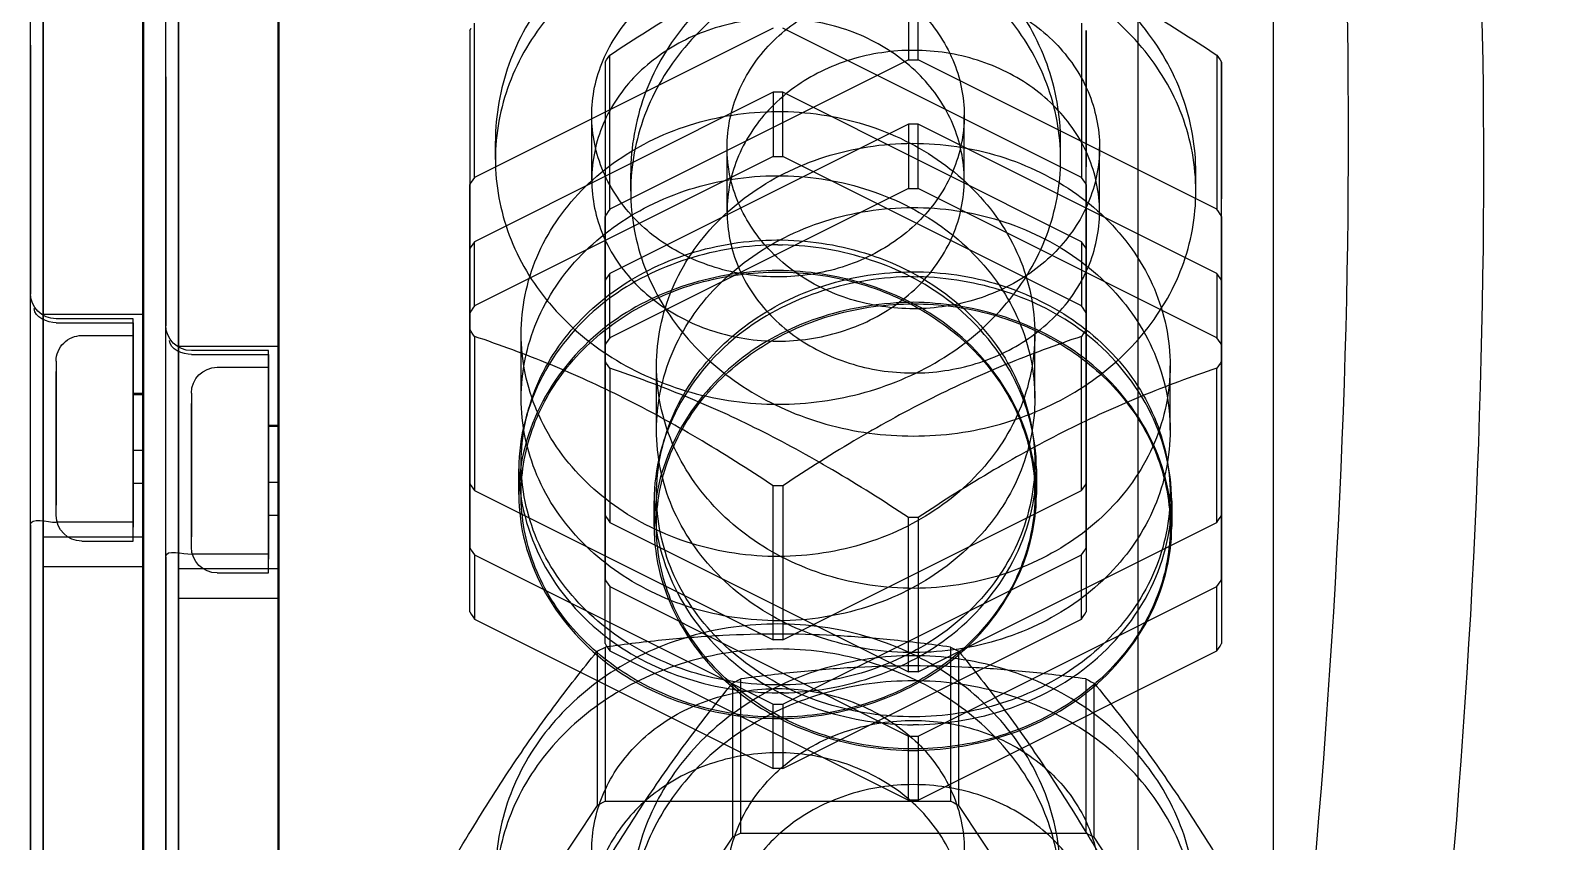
# Model space of a CAD drawing. Header units: millimetres. Extents: x -69706 to 52883, y -6882 to 68885.
# Drawn here: x 7033.7 to 7093, y 25162.4 to 25194 of the extents above; entities that cross this region are included whole.
import ezdxf

# ---------------------------------------------------------------- set-up
doc = ezdxf.new("R2010")
doc.units = ezdxf.units.MM
doc.layers.add('ac-SB', color=7, linetype='Continuous', lineweight=13)

# ---------------------------------------------------------------- blocks, each defined once
blk = doc.blocks.new('A$C15852BBE')
at = {"layer": 'ac-SB', "lineweight": -3}
for p, q in [((6135.932, 1968.938), (6135.932, 2217.073)), ((6135.932, 2217.073), (6135.932, 1969.011)), ((6141.199, 1967.699), (6141.199, 2215.834)), ((6141.199, 2215.834), (6141.199, 1967.772)), ((6135.91, 2122.235), (6135.91, 2029.134)), ((6141.177, 2120.996), (6141.177, 2027.895)), ((6135.91, 2032.502), (6135.91, 2119.104)), ((6139.81, 2119.104), (6139.81, 2032.502)), ((6140.31, 2032.05), (6140.31, 2118.319)), ((6141.177, 2031.263), (6141.177, 2117.865)), ((6145.077, 2117.865), (6145.077, 2031.263)), ((6145.577, 2030.811), (6145.577, 2117.08)), ((6097.192, 2092.158), (6097.19, 1964.093)), ((6102.459, 2090.919), (6102.457, 1962.854)), ((6140.31, 2069.979), (6140.31, 1987.23)), ((6139.81, 1972.471), (6139.81, 2069.569)), ((6145.577, 2068.74), (6145.577, 1985.991)), ((6145.077, 1971.232), (6145.077, 2068.33)), ((6097.462, 2053.025), (6104.175, 2042.956)), ((6118.247, 2042.956), (6124.959, 2053.025)), ((6102.729, 2051.786), (6109.442, 2041.717)), ((6123.514, 2041.717), (6130.226, 2051.786)), ((6104.175, 2042.956), (6104.175, 2036.956)), ((6104.175, 2042.956), (6104.282, 2042.901)), ((6104.282, 2042.901), (6104.39, 2042.847)), ((6104.39, 2042.847), (6104.498, 2042.794)), ((6117.924, 2042.794), (6104.498, 2042.794)), ((6104.498, 2036.794), (6104.498, 2042.794)), ((6117.924, 2042.794), (6118.032, 2042.847)), ((6117.924, 2042.794), (6117.924, 2036.794)), ((6118.032, 2042.847), (6118.139, 2042.901)), ((6118.139, 2042.901), (6118.247, 2042.956)), ((6118.247, 2036.956), (6118.247, 2042.956)), ((6111.024, 2041.515), (6099.397, 2035.701)), ((6109.442, 2041.717), (6109.442, 2035.717)), ((6109.442, 2041.717), (6109.549, 2041.662)), ((6109.549, 2041.662), (6109.657, 2041.608)), ((6109.657, 2041.608), (6109.765, 2041.555)), ((6123.191, 2041.556), (6109.765, 2041.555)), ((6109.765, 2035.555), (6109.765, 2041.555)), ((6111.024, 2041.515), (6111.148, 2041.516)), ((6111.024, 2039.015), (6111.024, 2041.515)), ((6111.148, 2041.516), (6111.272, 2041.516)), ((6111.272, 2041.516), (6111.397, 2041.515)), ((6123.024, 2035.701), (6111.397, 2041.515)), ((6111.397, 2041.515), (6111.397, 2039.015)), ((6123.191, 2041.556), (6123.299, 2041.609)), ((6123.191, 2041.556), (6123.191, 2035.556)), ((6123.299, 2041.609), (6123.407, 2041.662)), ((6123.407, 2041.662), (6123.514, 2041.717)), ((6123.514, 2035.717), (6123.514, 2041.717)), ((6116.291, 2040.276), (6104.664, 2034.462)), ((6116.291, 2040.276), (6116.415, 2040.277)), ((6116.291, 2037.776), (6116.291, 2040.276)), ((6116.415, 2040.277), (6116.54, 2040.277)), ((6116.54, 2040.277), (6116.664, 2040.276)), ((6128.291, 2034.462), (6116.664, 2040.276)), ((6116.664, 2040.276), (6116.664, 2037.776)), ((6111.212, 2039.579), (6111.031, 2039.577)), ((6111.033, 2039.517), (6111.092, 2039.517)), ((6111.092, 2039.517), (6111.15, 2039.518)), ((6111.15, 2039.518), (6111.209, 2039.518)), ((6111.024, 2039.015), (6099.397, 2033.201)), ((6111.148, 2039.016), (6111.024, 2039.015)), ((6111.273, 2039.016), (6111.148, 2039.016)), ((6111.397, 2039.015), (6111.273, 2039.016)), ((6123.024, 2033.201), (6111.397, 2039.015)), ((6111.003, 2038.576), (6111.212, 2038.579)), ((6116.479, 2038.34), (6116.298, 2038.338)), ((6116.291, 2037.776), (6104.664, 2031.962)), ((6116.415, 2037.777), (6116.291, 2037.776)), ((6116.3, 2038.278), (6116.359, 2038.279)), ((6116.359, 2038.279), (6116.417, 2038.279)), ((6116.54, 2037.777), (6116.415, 2037.777)), ((6116.417, 2038.279), (6116.476, 2038.279)), ((6116.664, 2037.776), (6116.54, 2037.777)), ((6128.291, 2031.962), (6116.664, 2037.776)), ((6116.27, 2037.337), (6116.479, 2037.34)), ((6104.282, 2036.901), (6104.175, 2036.956)), ((6104.39, 2036.847), (6104.282, 2036.901)), ((6104.498, 2036.794), (6104.39, 2036.847)), ((6118.032, 2036.847), (6117.924, 2036.794)), ((6118.14, 2036.901), (6118.032, 2036.847)), ((6118.247, 2036.956), (6118.14, 2036.901)), ((6111.024, 2036.515), (6099.397, 2030.701)), ((6111.024, 2036.515), (6111.148, 2036.516)), ((6111.024, 2030.515), (6111.024, 2036.515)), ((6111.148, 2036.516), (6111.273, 2036.516)), ((6111.273, 2036.516), (6111.397, 2036.515)), ((6123.024, 2030.701), (6111.397, 2036.515)), ((6111.397, 2036.515), (6111.397, 2030.515)), ((6099.271, 2035.515), (6099.21, 2035.421)), ((6099.21, 2023.794), (6099.21, 2035.421)), ((6099.21, 2032.921), (6099.21, 2035.421)), ((6099.334, 2035.608), (6099.271, 2035.515)), ((6099.397, 2035.701), (6099.334, 2035.608)), ((6099.397, 2035.701), (6099.397, 2033.201)), ((6109.549, 2035.662), (6109.442, 2035.717)), ((6109.657, 2035.608), (6109.549, 2035.662)), ((6109.765, 2035.555), (6109.657, 2035.608)), ((6123.087, 2035.608), (6123.024, 2035.701)), ((6123.024, 2033.201), (6123.024, 2035.701)), ((6123.149, 2035.515), (6123.087, 2035.608)), ((6123.21, 2035.421), (6123.149, 2035.515)), ((6123.299, 2035.609), (6123.191, 2035.556)), ((6123.21, 2035.421), (6123.21, 2023.794)), ((6123.21, 2035.421), (6123.21, 2032.921)), ((6123.407, 2035.662), (6123.299, 2035.609)), ((6123.514, 2035.717), (6123.407, 2035.662)), ((6116.291, 2035.276), (6104.664, 2029.462)), ((6116.291, 2035.276), (6116.415, 2035.277)), ((6116.291, 2029.276), (6116.291, 2035.276)), ((6116.415, 2035.277), (6116.54, 2035.277)), ((6116.54, 2035.277), (6116.664, 2035.276)), ((6128.291, 2029.462), (6116.664, 2035.276)), ((6116.664, 2035.276), (6116.664, 2029.276)), ((6104.539, 2034.276), (6104.477, 2034.182)), ((6104.477, 2022.555), (6104.477, 2034.182)), ((6104.477, 2031.682), (6104.477, 2034.182)), ((6104.601, 2034.369), (6104.539, 2034.276)), ((6104.664, 2034.462), (6104.601, 2034.369)), ((6104.664, 2034.462), (6104.664, 2031.962)), ((6128.354, 2034.37), (6128.291, 2034.462)), ((6128.291, 2031.962), (6128.291, 2034.462)), ((6128.416, 2034.276), (6128.354, 2034.37)), ((6128.477, 2034.183), (6128.416, 2034.276)), ((6128.477, 2034.183), (6128.477, 2022.556)), ((6128.477, 2034.183), (6128.477, 2031.683)), ((6135.91, 2025.623), (6135.91, 2033.666)), ((6135.91, 2033.666), (6139.81, 2033.666)), ((6139.81, 2033.666), (6139.81, 2025.623)), ((6099.272, 2033.015), (6099.21, 2032.921)), ((6099.334, 2033.108), (6099.272, 2033.015)), ((6099.397, 2033.201), (6099.334, 2033.108)), ((6123.087, 2033.108), (6123.024, 2033.201)), ((6123.149, 2033.015), (6123.087, 2033.108)), ((6123.21, 2032.921), (6123.149, 2033.015)), ((6135.91, 2032.997), (6135.91, 2032.502)), ((6139.81, 2032.502), (6139.81, 2032.997)), ((6099.21, 2032.921), (6099.21, 2021.294)), ((6123.21, 2021.294), (6123.21, 2032.921)), ((6139.81, 2032.502), (6135.91, 2032.502)), ((6136.31, 2032.666), (6136.31, 2025.202)), ((6138.31, 2032.666), (6136.31, 2032.666)), ((6141.177, 2024.384), (6141.177, 2032.428)), ((6141.177, 2032.428), (6145.077, 2032.428)), ((6145.077, 2032.428), (6145.077, 2024.384)), ((6104.601, 2031.869), (6104.539, 2031.776)), ((6104.664, 2031.962), (6104.601, 2031.869)), ((6128.354, 2031.87), (6128.291, 2031.962)), ((6128.416, 2031.776), (6128.354, 2031.87)), ((6136.31, 2031.35), (6136.31, 2032.131)), ((6136.31, 2031.938), (6139.31, 2031.938)), ((6136.31, 2031.937), (6136.31, 2024.016)), ((6136.31, 2031.351), (6136.31, 2031.937)), ((6140.31, 2032.05), (6140.31, 2023.016)), ((6104.539, 2031.776), (6104.477, 2031.682)), ((6104.477, 2031.682), (6104.477, 2020.055)), ((6128.477, 2031.683), (6128.416, 2031.776)), ((6128.477, 2020.056), (6128.477, 2031.683)), ((6136.31, 2024.666), (6136.31, 2031.35)), ((6136.31, 2029.133), (6136.31, 2031.35)), ((6139.31, 2031.666), (6139.31, 2026.068)), ((6139.31, 2025.666), (6139.31, 2031.265)), ((6141.177, 2031.758), (6141.177, 2031.263)), ((6145.077, 2031.263), (6141.177, 2031.263)), ((6141.577, 2031.428), (6141.577, 2023.963)), ((6143.577, 2031.428), (6141.577, 2031.428)), ((6145.077, 2031.263), (6145.077, 2031.758)), ((6099.397, 2030.701), (6099.334, 2030.608)), ((6099.397, 2030.701), (6099.397, 2024.701)), ((6101.151, 2029.858), (6101.151, 2030.858)), ((6101.21, 2030.858), (6101.21, 2029.608)), ((6101.21, 2030.858), (6101.21, 2029.608)), ((6121.21, 2030.858), (6121.21, 2029.608)), ((6121.21, 2030.858), (6121.21, 2029.608)), ((6121.301, 2030.858), (6121.301, 2029.858)), ((6123.087, 2030.608), (6123.024, 2030.701)), ((6123.024, 2024.701), (6123.024, 2030.701)), ((6141.577, 2030.111), (6141.577, 2030.892)), ((6141.577, 2030.699), (6144.577, 2030.699)), ((6141.577, 2030.698), (6141.577, 2022.778)), ((6141.577, 2030.112), (6141.577, 2030.698)), ((6145.577, 2030.811), (6145.577, 2021.778)), ((6099.272, 2030.515), (6099.21, 2030.421)), ((6099.21, 2018.794), (6099.21, 2030.421)), ((6099.211, 2024.421), (6099.21, 2030.421)), ((6099.334, 2030.608), (6099.272, 2030.515)), ((6111.024, 2030.515), (6111.149, 2030.516)), ((6111.149, 2030.516), (6111.273, 2030.516)), ((6111.273, 2030.516), (6111.397, 2030.515)), ((6123.149, 2030.515), (6123.087, 2030.608)), ((6123.21, 2030.421), (6123.149, 2030.515)), ((6123.21, 2030.421), (6123.21, 2018.794)), ((6123.21, 2030.421), (6123.211, 2024.421)), ((6136.31, 2030.416), (6135.91, 2030.416)), ((6135.91, 2030.416), (6135.91, 2027.151)), ((6135.91, 2029.134), (6135.91, 2030.182)), ((6136.31, 2027.151), (6136.31, 2030.416)), ((6136.31, 2030.182), (6136.31, 2029.133)), ((6141.577, 2023.428), (6141.577, 2030.111)), ((6141.577, 2027.894), (6141.577, 2030.111)), ((6144.577, 2030.428), (6144.577, 2024.829)), ((6104.664, 2029.462), (6104.601, 2029.369)), ((6104.664, 2029.462), (6104.664, 2023.462)), ((6106.418, 2028.619), (6106.418, 2029.619)), ((6106.477, 2029.619), (6106.477, 2028.369)), ((6106.477, 2029.619), (6106.477, 2028.369)), ((6126.477, 2029.619), (6126.477, 2028.369)), ((6126.477, 2029.619), (6126.477, 2028.369)), ((6126.568, 2029.619), (6126.568, 2028.619)), ((6128.354, 2029.37), (6128.291, 2029.462)), ((6128.291, 2023.462), (6128.291, 2029.462)), ((6144.577, 2024.428), (6144.577, 2030.026)), ((6104.539, 2029.276), (6104.478, 2029.182)), ((6104.478, 2017.555), (6104.478, 2029.182)), ((6104.478, 2023.182), (6104.478, 2029.182)), ((6104.601, 2029.369), (6104.539, 2029.276)), ((6116.291, 2029.276), (6116.416, 2029.277)), ((6116.416, 2029.277), (6116.54, 2029.277)), ((6116.54, 2029.277), (6116.664, 2029.276)), ((6128.416, 2029.276), (6128.354, 2029.37)), ((6128.478, 2029.183), (6128.416, 2029.276)), ((6128.478, 2029.183), (6128.478, 2017.556)), ((6128.478, 2029.183), (6128.478, 2023.183)), ((6136.31, 2029.131), (6135.91, 2029.134)), ((6141.577, 2029.178), (6141.177, 2029.178)), ((6141.177, 2029.178), (6141.177, 2025.912)), ((6141.177, 2027.895), (6141.177, 2028.943)), ((6141.577, 2025.912), (6141.577, 2029.178)), ((6141.577, 2028.943), (6141.577, 2027.894)), ((6141.577, 2027.892), (6141.177, 2027.895)), ((6101.21, 2027.108), (6101.21, 2024.608)), ((6101.21, 2027.108), (6101.21, 2024.608)), ((6121.21, 2027.108), (6121.21, 2024.608)), ((6121.21, 2027.108), (6121.21, 2024.608)), ((6135.91, 2027.151), (6135.91, 2026.916)), ((6136.31, 2026.916), (6136.31, 2027.151)), ((6135.91, 2026.973), (6136.31, 2026.973)), ((6135.91, 2026.973), (6135.91, 2013.862)), ((6136.31, 2026.916), (6135.91, 2026.916)), ((6136.31, 2026.973), (6136.31, 2024.756)), ((6141.177, 2025.912), (6141.177, 2025.678)), ((6141.577, 2025.678), (6141.577, 2025.912)), ((6106.477, 2025.869), (6106.478, 2023.369)), ((6106.477, 2025.869), (6106.478, 2023.369)), ((6126.477, 2025.869), (6126.478, 2023.369)), ((6126.477, 2025.869), (6126.478, 2023.369)), ((6135.91, 2024.336), (6135.91, 2025.623)), ((6139.81, 2025.623), (6139.81, 2024.336)), ((6141.177, 2025.734), (6141.577, 2025.734)), ((6141.177, 2025.734), (6141.177, 2012.623)), ((6141.577, 2025.678), (6141.177, 2025.678)), ((6141.577, 2025.734), (6141.577, 2023.517)), ((6099.334, 2024.608), (6099.397, 2024.701)), ((6123.024, 2024.701), (6123.087, 2024.608)), ((6136.31, 2025.202), (6136.31, 2024.756)), ((6136.31, 2024.169), (6136.31, 2024.756)), ((6099.211, 2024.421), (6099.272, 2024.515)), ((6099.211, 2024.421), (6099.211, 2018.103)), ((6099.272, 2024.515), (6099.334, 2024.608)), ((6123.087, 2024.608), (6123.15, 2024.515)), ((6123.15, 2024.515), (6123.211, 2024.421)), ((6123.211, 2018.103), (6123.211, 2024.421)), ((6135.91, 2023.841), (6135.91, 2024.336)), ((6138.31, 2024.666), (6136.31, 2024.666)), ((6139.31, 2024.169), (6136.31, 2024.169)), ((6139.81, 2024.336), (6139.81, 2023.841)), ((6141.177, 2023.097), (6141.177, 2024.384)), ((6145.077, 2024.384), (6145.077, 2023.097)), ((6099.21, 2023.794), (6099.21, 2021.294)), ((6099.21, 2023.794), (6099.271, 2023.701)), ((6099.271, 2023.701), (6099.334, 2023.607)), ((6099.334, 2023.607), (6099.397, 2023.515)), ((6099.397, 2023.515), (6111.024, 2017.701)), ((6099.397, 2021.015), (6099.397, 2023.515)), ((6111.397, 2017.701), (6123.024, 2023.515)), ((6123.024, 2023.515), (6123.087, 2023.607)), ((6123.024, 2023.515), (6123.024, 2021.015)), ((6123.087, 2023.607), (6123.149, 2023.701)), ((6123.149, 2023.701), (6123.21, 2023.794)), ((6123.21, 2021.294), (6123.21, 2023.794)), ((6139.81, 2023.841), (6135.91, 2023.841)), ((6135.91, 2013.657), (6135.91, 2023.841)), ((6136.31, 2024.016), (6139.31, 2024.016)), ((6139.81, 2023.841), (6139.81, 2013.657)), ((6141.577, 2023.963), (6141.577, 2023.517)), ((6141.577, 2022.93), (6141.577, 2023.517)), ((6104.478, 2023.182), (6104.539, 2023.276)), ((6104.478, 2023.182), (6104.478, 2016.864)), ((6104.539, 2023.276), (6104.601, 2023.369)), ((6104.601, 2023.369), (6104.664, 2023.462)), ((6128.291, 2023.462), (6128.354, 2023.37)), ((6128.354, 2023.37), (6128.417, 2023.276)), ((6128.417, 2023.276), (6128.478, 2023.183)), ((6128.478, 2016.864), (6128.478, 2023.183)), ((6140.31, 2013.362), (6140.31, 2023.056)), ((6141.177, 2022.603), (6141.177, 2023.097)), ((6143.577, 2023.428), (6141.577, 2023.428)), ((6144.577, 2022.93), (6141.577, 2022.93)), ((6145.077, 2023.097), (6145.077, 2022.603)), ((6104.477, 2022.555), (6104.477, 2020.055)), ((6104.477, 2022.555), (6104.539, 2022.462)), ((6104.539, 2022.462), (6104.601, 2022.368)), ((6104.601, 2022.368), (6104.664, 2022.276)), ((6128.291, 2022.276), (6128.354, 2022.369)), ((6128.354, 2022.369), (6128.416, 2022.462)), ((6128.416, 2022.462), (6128.477, 2022.556)), ((6128.477, 2020.056), (6128.477, 2022.556)), ((6145.077, 2022.603), (6141.177, 2022.603)), ((6141.177, 2012.418), (6141.177, 2022.603)), ((6141.577, 2022.778), (6144.577, 2022.778)), ((6145.077, 2022.603), (6145.077, 2012.418)), ((6104.664, 2022.276), (6116.291, 2016.462)), ((6104.664, 2019.776), (6104.664, 2022.276)), ((6111, 2022.139), (6111.211, 2022.136)), ((6111.07, 2022.198), (6111.002, 2022.199)), ((6111.138, 2022.198), (6111.07, 2022.198)), ((6111.206, 2022.198), (6111.138, 2022.198)), ((6116.664, 2016.462), (6128.291, 2022.276)), ((6128.291, 2022.276), (6128.291, 2019.776)), ((6145.577, 2012.123), (6145.577, 2021.817)), ((6099.21, 2021.294), (6099.272, 2021.201)), ((6099.272, 2021.201), (6099.334, 2021.107)), ((6111.211, 2021.136), (6111.033, 2021.139)), ((6123.087, 2021.107), (6123.149, 2021.201)), ((6123.149, 2021.201), (6123.21, 2021.294)), ((6099.334, 2021.107), (6099.397, 2021.015)), ((6099.397, 2021.015), (6111.024, 2015.201)), ((6111.397, 2015.201), (6123.024, 2021.015)), ((6116.267, 2020.901), (6116.478, 2020.897)), ((6116.337, 2020.96), (6116.269, 2020.961)), ((6116.405, 2020.959), (6116.337, 2020.96)), ((6116.473, 2020.959), (6116.405, 2020.959)), ((6123.024, 2021.015), (6123.087, 2021.107)), ((6104.477, 2020.055), (6104.539, 2019.962)), ((6104.539, 2019.962), (6104.601, 2019.868)), ((6128.354, 2019.869), (6128.416, 2019.962)), ((6128.416, 2019.962), (6128.477, 2020.056)), ((6104.601, 2019.868), (6104.664, 2019.776)), ((6104.664, 2019.776), (6116.291, 2013.962)), ((6116.478, 2019.897), (6116.3, 2019.9)), ((6116.664, 2013.962), (6128.291, 2019.776)), ((6128.291, 2019.776), (6128.354, 2019.869)), ((6099.21, 2018.794), (6099.211, 2012.794)), ((6099.21, 2018.794), (6099.272, 2018.701)), ((6123.149, 2018.701), (6123.21, 2018.794)), ((6123.211, 2012.794), (6123.21, 2018.794)), ((6099.272, 2018.701), (6099.334, 2018.607)), ((6099.334, 2018.607), (6099.397, 2018.515)), ((6099.397, 2018.515), (6111.024, 2012.701)), ((6099.397, 2012.515), (6099.397, 2018.515)), ((6103.961, 2018.608), (6103.961, 2016.108)), ((6103.961, 2018.608), (6103.961, 2016.108)), ((6111.397, 2012.701), (6123.024, 2018.515)), ((6118.461, 2018.608), (6118.461, 2016.108)), ((6118.461, 2018.608), (6118.461, 2016.108)), ((6123.024, 2018.515), (6123.087, 2018.607)), ((6123.024, 2018.515), (6123.024, 2012.515)), ((6123.087, 2018.607), (6123.149, 2018.701)), ((6099.211, 2012.794), (6099.211, 2018.103)), ((6100.211, 2017.814), (6100.211, 2017.107)), ((6100.211, 2017.814), (6100.211, 2017.107)), ((6111.024, 2017.701), (6111.024, 2015.201)), ((6111.148, 2017.7), (6111.024, 2017.701)), ((6111.272, 2017.7), (6111.148, 2017.7)), ((6111.397, 2017.701), (6111.272, 2017.7)), ((6111.397, 2015.201), (6111.397, 2017.701)), ((6122.211, 2017.814), (6122.211, 2017.108)), ((6122.211, 2017.814), (6122.211, 2017.108)), ((6123.211, 2012.794), (6123.211, 2018.103)), ((6104.478, 2017.555), (6104.478, 2011.555)), ((6104.478, 2017.555), (6104.539, 2017.462)), ((6104.539, 2017.462), (6104.601, 2017.368)), ((6104.601, 2017.368), (6104.664, 2017.276)), ((6104.664, 2017.276), (6116.291, 2011.462)), ((6104.664, 2011.276), (6104.664, 2017.276)), ((6109.228, 2017.369), (6109.228, 2014.869)), ((6109.228, 2017.369), (6109.228, 2014.869)), ((6116.664, 2011.462), (6128.291, 2017.276)), ((6123.728, 2017.369), (6123.728, 2014.869)), ((6123.728, 2017.369), (6123.728, 2014.869)), ((6128.291, 2017.276), (6128.354, 2017.369)), ((6128.291, 2017.276), (6128.291, 2011.276)), ((6128.354, 2017.369), (6128.416, 2017.462)), ((6128.416, 2017.462), (6128.478, 2017.556)), ((6128.478, 2011.556), (6128.478, 2017.556)), ((6104.478, 2011.555), (6104.478, 2016.864)), ((6105.478, 2016.575), (6105.478, 2015.869)), ((6105.478, 2016.575), (6105.478, 2015.869)), ((6116.291, 2016.462), (6116.291, 2013.962)), ((6116.415, 2016.461), (6116.291, 2016.462)), ((6116.54, 2016.461), (6116.415, 2016.461)), ((6116.664, 2016.462), (6116.54, 2016.461)), ((6116.664, 2013.962), (6116.664, 2016.462)), ((6127.478, 2016.575), (6127.478, 2015.869)), ((6127.478, 2016.575), (6127.478, 2015.869)), ((6128.478, 2011.556), (6128.478, 2016.864)), ((6111.024, 2015.201), (6111.148, 2015.2)), ((6111.148, 2015.2), (6111.273, 2015.2)), ((6111.273, 2015.2), (6111.397, 2015.201)), ((6116.291, 2013.962), (6116.415, 2013.961)), ((6116.415, 2013.961), (6116.54, 2013.961)), ((6116.54, 2013.961), (6116.664, 2013.962)), ((6135.91, 2013.862), (6135.91, 2007.032)), ((6135.91, 2008.113), (6135.91, 2013.657)), ((6139.81, 2013.657), (6139.81, 2008.113)), ((6140.31, 2013.362), (6140.31, 2007.898)), ((6099.272, 2012.701), (6099.211, 2012.794)), ((6099.334, 2012.607), (6099.272, 2012.701)), ((6099.397, 2012.515), (6099.334, 2012.607)), ((6111.024, 2012.701), (6111.024, 2006.701)), ((6111.148, 2012.7), (6111.024, 2012.701)), ((6111.273, 2012.7), (6111.148, 2012.7)), ((6111.397, 2012.701), (6111.273, 2012.7)), ((6111.397, 2006.701), (6111.397, 2012.701)), ((6123.087, 2012.607), (6123.024, 2012.515)), ((6123.15, 2012.701), (6123.087, 2012.607)), ((6123.211, 2012.794), (6123.15, 2012.701)), ((6141.177, 2012.623), (6141.177, 2005.793)), ((6141.177, 2006.874), (6141.177, 2012.418)), ((6145.077, 2012.418), (6145.077, 2006.874)), ((6145.577, 2012.123), (6145.577, 2006.659)), ((6128.478, 2011.556), (6128.417, 2011.462))]:
    blk.add_line(p, q, dxfattribs=at)
at = {"layer": 'ac-SB', "lineweight": -3, "extrusion": (0, 0, -1)}
for centre, major_axis, ratio, start_param, end_param in [((6137.398, 2083.359), (26.709, 132.676), 0.304067, 3.537759, 4.717496), ((6142.665, 2082.12), (26.709, 132.676), 0.304067, 3.537759, 4.717496), ((6138.31, 2031.666), (0.707, 0.707), 1, -0.785398, 0.785398), ((6143.577, 2030.428), (0.707, 0.707), 1, -0.785398, 0.785398), ((6138.31, 2025.666), (0.707, 0.707), 1, 0.785398, 2.356194), ((6143.577, 2024.428), (-0.707, 0.707), 1, 2.356194, 3.926991), ((6139.31, 2023.016), (0.707, 0.707), 1, -0.785398, 0.785398), ((6144.577, 2021.778), (0.707, 0.707), 1, -0.785398, 0.785398)]:
    blk.add_ellipse(centre, major_axis=major_axis, ratio=ratio, start_param=start_param, end_param=end_param, dxfattribs=at)
at = {"layer": 'ac-SB', "lineweight": -3}
for points, knots in [([(6111.211, 2055.919), (6110.067, 2055.919), (6107.794, 2055.612), (6104.698, 2054.263), (6102.21, 2052.141), (6100.59, 2049.43), (6100.024, 2046.393), (6100.59, 2043.355), (6102.21, 2040.645), (6104.698, 2038.523), (6107.794, 2037.174), (6110.067, 2036.867), (6111.211, 2036.867)], [0, 0, 0, 0, 0.106714, 0.210962, 0.31109, 0.406923, 0.500001, 0.593079, 0.688911, 0.789039, 0.893286, 1, 1, 1, 1]), ([(6111.211, 2036.867), (6112.355, 2036.867), (6114.628, 2037.174), (6117.724, 2038.523), (6120.212, 2040.645), (6121.832, 2043.356), (6122.398, 2046.393), (6121.832, 2049.43), (6120.212, 2052.141), (6117.724, 2054.263), (6114.628, 2055.612), (6112.355, 2055.919), (6111.211, 2055.919)], [0, 0, 0, 0, 0.106714, 0.210962, 0.31109, 0.406923, 0.500001, 0.593079, 0.688911, 0.789039, 0.893286, 1, 1, 1, 1]), ([(6116.478, 2054.68), (6115.334, 2054.68), (6113.061, 2054.373), (6109.965, 2053.024), (6107.477, 2050.902), (6105.857, 2048.191), (6105.291, 2045.154), (6105.857, 2042.116), (6107.477, 2039.406), (6109.965, 2037.284), (6113.061, 2035.935), (6115.334, 2035.628), (6116.478, 2035.628)], [0, 0, 0, 0, 0.106714, 0.210962, 0.31109, 0.406923, 0.500001, 0.593079, 0.688911, 0.789039, 0.893286, 1, 1, 1, 1]), ([(6116.478, 2035.628), (6117.622, 2035.628), (6119.895, 2035.935), (6122.991, 2037.284), (6125.479, 2039.406), (6127.099, 2042.117), (6127.665, 2045.154), (6127.099, 2048.191), (6125.479, 2050.902), (6122.991, 2053.024), (6119.895, 2054.373), (6117.622, 2054.68), (6116.478, 2054.68)], [0, 0, 0, 0, 0.106714, 0.210962, 0.31109, 0.406923, 0.500001, 0.593079, 0.688911, 0.789039, 0.893286, 1, 1, 1, 1]), ([(6111.211, 2053.465), (6110.369, 2053.465), (6108.705, 2053.214), (6106.502, 2052.125), (6104.841, 2050.444), (6103.931, 2048.345), (6103.921, 2046.079), (6104.813, 2043.968), (6106.473, 2042.266), (6108.689, 2041.162), (6110.365, 2040.908), (6111.211, 2040.908)], [0, 0, 0, 0, 0.11927, 0.234218, 0.34267, 0.447421, 0.550259, 0.65493, 0.764104, 0.880168, 1, 1, 1, 1]), ([(6111.211, 2040.908), (6112.053, 2040.908), (6113.717, 2041.159), (6115.92, 2042.249), (6117.581, 2043.93), (6118.491, 2046.029), (6118.501, 2048.294), (6117.609, 2050.405), (6115.949, 2052.107), (6113.733, 2053.211), (6112.057, 2053.465), (6111.211, 2053.465)], [0, 0, 0, 0, 0.11927, 0.234218, 0.34267, 0.447421, 0.550259, 0.65493, 0.764104, 0.880168, 1, 1, 1, 1]), ([(6116.478, 2052.226), (6115.636, 2052.226), (6113.972, 2051.975), (6111.769, 2050.886), (6110.108, 2049.205), (6109.198, 2047.106), (6109.188, 2044.84), (6110.08, 2042.729), (6111.74, 2041.027), (6113.956, 2039.923), (6115.632, 2039.669), (6116.478, 2039.669)], [0, 0, 0, 0, 0.11927, 0.234218, 0.34267, 0.447421, 0.550259, 0.65493, 0.764104, 0.880168, 1, 1, 1, 1]), ([(6116.478, 2039.669), (6117.32, 2039.669), (6118.984, 2039.92), (6121.187, 2041.01), (6122.848, 2042.691), (6123.758, 2044.79), (6123.768, 2047.055), (6122.876, 2049.167), (6121.216, 2050.868), (6119, 2051.972), (6117.324, 2052.226), (6116.478, 2052.226)], [0, 0, 0, 0, 0.11927, 0.234218, 0.34267, 0.447421, 0.550259, 0.65493, 0.764104, 0.880168, 1, 1, 1, 1]), ([(6111.211, 2038.408), (6110.369, 2038.408), (6108.705, 2038.659), (6106.502, 2039.749), (6104.841, 2041.43), (6103.931, 2043.528), (6103.921, 2045.794), (6104.813, 2047.905), (6106.473, 2049.607), (6108.689, 2050.711), (6110.365, 2050.965), (6111.211, 2050.965)], [0, 0, 0, 0, 0.11927, 0.234217, 0.342668, 0.447419, 0.550256, 0.654928, 0.764103, 0.880168, 1, 1, 1, 1]), ([(6111.211, 2050.965), (6112.053, 2050.965), (6113.717, 2050.714), (6115.92, 2049.625), (6117.581, 2047.944), (6118.491, 2045.845), (6118.501, 2043.579), (6117.609, 2041.468), (6115.949, 2039.766), (6113.733, 2038.662), (6112.057, 2038.408), (6111.211, 2038.408)], [0, 0, 0, 0, 0.11927, 0.234217, 0.342668, 0.447419, 0.550256, 0.654928, 0.764103, 0.880168, 1, 1, 1, 1]), ([(6116.478, 2037.169), (6115.636, 2037.169), (6113.972, 2037.42), (6111.769, 2038.51), (6110.108, 2040.191), (6109.198, 2042.29), (6109.188, 2044.555), (6110.08, 2046.666), (6111.74, 2048.368), (6113.956, 2049.472), (6115.632, 2049.726), (6116.478, 2049.726)], [0, 0, 0, 0, 0.11927, 0.234217, 0.342668, 0.447419, 0.550256, 0.654928, 0.764103, 0.880168, 1, 1, 1, 1]), ([(6116.478, 2049.726), (6117.32, 2049.726), (6118.984, 2049.475), (6121.187, 2048.386), (6122.848, 2046.705), (6123.758, 2044.606), (6123.768, 2042.341), (6122.876, 2040.229), (6121.216, 2038.528), (6119, 2037.423), (6117.324, 2037.169), (6116.478, 2037.169)], [0, 0, 0, 0, 0.11927, 0.234217, 0.342668, 0.447419, 0.550256, 0.654928, 0.764103, 0.880168, 1, 1, 1, 1]), ([(6104.175, 2036.956), (6103.589, 2037.669), (6102.43, 2039.15), (6100.759, 2041.531), (6099.096, 2044.168), (6098.016, 2046.039), (6097.462, 2047.025)], [0, 0, 0, 0, 0.228474, 0.465375, 0.71996, 1, 1, 1, 1]), ([(6124.96, 2047.025), (6124.406, 2046.039), (6123.326, 2044.169), (6121.663, 2041.531), (6119.992, 2039.15), (6118.832, 2037.669), (6118.247, 2036.956)], [0, 0, 0, 0, 0.280038, 0.534623, 0.771524, 1, 1, 1, 1]), ([(6100.211, 2045.686), (6100.211, 2044.674), (6100.578, 2042.601), (6102.169, 2039.822), (6104.649, 2037.619), (6107.764, 2036.213), (6110.059, 2035.892), (6111.211, 2035.892)], [0, 0, 0, 0, 0.186591, 0.37886, 0.579602, 0.787763, 1, 1, 1, 1]), ([(6109.442, 2035.717), (6108.857, 2036.43), (6107.697, 2037.911), (6106.026, 2040.292), (6104.363, 2042.93), (6103.283, 2044.8), (6102.729, 2045.786)], [0, 0, 0, 0, 0.228474, 0.465375, 0.71996, 1, 1, 1, 1]), ([(6111.211, 2035.892), (6112.365, 2035.892), (6114.662, 2036.214), (6117.776, 2037.622), (6120.253, 2039.822), (6121.844, 2042.599), (6122.211, 2044.673), (6122.211, 2045.687)], [0, 0, 0, 0, 0.212695, 0.420756, 0.621105, 0.813114, 1, 1, 1, 1]), ([(6130.227, 2045.786), (6129.673, 2044.8), (6128.593, 2042.93), (6126.93, 2040.292), (6125.259, 2037.911), (6124.099, 2036.43), (6123.514, 2035.717)], [0, 0, 0, 0, 0.280038, 0.534623, 0.771524, 1, 1, 1, 1]), ([(6105.478, 2044.447), (6105.478, 2043.435), (6105.845, 2041.362), (6107.436, 2038.583), (6109.916, 2036.38), (6113.031, 2034.974), (6115.326, 2034.654), (6116.478, 2034.654)], [0, 0, 0, 0, 0.186591, 0.37886, 0.579602, 0.787763, 1, 1, 1, 1]), ([(6116.478, 2034.654), (6117.632, 2034.654), (6119.929, 2034.975), (6123.043, 2036.383), (6125.52, 2038.584), (6127.111, 2041.361), (6127.478, 2043.434), (6127.478, 2044.448)], [0, 0, 0, 0, 0.212695, 0.420756, 0.621105, 0.813114, 1, 1, 1, 1]), ([(6111.031, 2039.577), (6109.878, 2039.544), (6107.582, 2039.164), (6104.328, 2037.527), (6101.844, 2034.653), (6101.15, 2032.133), (6101.151, 2030.858)], [0, 0, 0, 0, 0.240209, 0.472832, 0.742732, 1, 1, 1, 1]), ([(6101.21, 2030.858), (6101.21, 2031.754), (6101.546, 2033.589), (6102.987, 2036.029), (6105.203, 2037.955), (6107.969, 2039.197), (6110.006, 2039.501), (6111.033, 2039.517)], [0, 0, 0, 0, 0.186292, 0.377985, 0.578151, 0.786538, 1, 1, 1, 1]), ([(6111.209, 2039.518), (6112.249, 2039.518), (6114.316, 2039.239), (6117.131, 2038.013), (6119.392, 2036.083), (6120.866, 2033.622), (6121.21, 2031.765), (6121.21, 2030.858)], [0, 0, 0, 0, 0.213428, 0.421923, 0.62218, 0.813844, 1, 1, 1, 1]), ([(6121.301, 2030.858), (6121.302, 2032.136), (6120.605, 2034.659), (6118.094, 2037.559), (6114.766, 2039.207), (6112.397, 2039.566), (6111.212, 2039.579)], [0, 0, 0, 0, 0.254058, 0.520622, 0.756476, 1, 1, 1, 1]), ([(6111.003, 2038.576), (6109.855, 2038.542), (6107.569, 2038.158), (6104.325, 2036.521), (6101.844, 2033.666), (6100.813, 2029.858), (6101.844, 2026.05), (6104.329, 2023.191), (6107.583, 2021.552), (6109.88, 2021.17), (6111.033, 2021.139)], [0, 0, 0, 0, 0.119726, 0.235671, 0.370743, 0.499493, 0.628243, 0.763314, 0.879758, 1, 1, 1, 1]), ([(6116.298, 2038.338), (6115.145, 2038.305), (6112.849, 2037.925), (6109.595, 2036.288), (6107.111, 2033.414), (6106.417, 2030.894), (6106.418, 2029.619)], [0, 0, 0, 0, 0.240209, 0.472832, 0.742732, 1, 1, 1, 1]), ([(6111.211, 2021.136), (6112.397, 2021.147), (6114.766, 2021.508), (6118.094, 2023.16), (6120.606, 2026.044), (6121.641, 2029.858), (6120.606, 2033.672), (6118.094, 2036.556), (6114.766, 2038.207), (6112.397, 2038.568), (6111.212, 2038.579)], [0, 0, 0, 0, 0.12177, 0.239704, 0.372984, 0.500011, 0.627037, 0.760316, 0.87824, 1, 1, 1, 1]), ([(6126.568, 2029.619), (6126.569, 2030.897), (6125.872, 2033.42), (6123.361, 2036.32), (6120.033, 2037.968), (6117.664, 2038.327), (6116.479, 2038.34)], [0, 0, 0, 0, 0.254058, 0.520622, 0.756476, 1, 1, 1, 1]), ([(6101.21, 2029.608), (6101.21, 2030.622), (6101.644, 2032.7), (6103.456, 2035.348), (6106.158, 2037.281), (6109.43, 2038.306), (6112.912, 2038.317), (6116.201, 2037.313), (6118.933, 2035.385), (6120.771, 2032.722), (6121.21, 2030.627), (6121.21, 2029.608)], [0, 0, 0, 0, 0.104216, 0.211283, 0.322447, 0.439295, 0.558042, 0.674973, 0.787084, 0.895285, 1, 1, 1, 1]), ([(6106.477, 2029.619), (6106.477, 2030.515), (6106.813, 2032.35), (6108.254, 2034.79), (6110.47, 2036.716), (6113.236, 2037.958), (6115.273, 2038.262), (6116.3, 2038.278)], [0, 0, 0, 0, 0.186292, 0.377985, 0.578151, 0.786538, 1, 1, 1, 1]), ([(6116.476, 2038.279), (6117.516, 2038.279), (6119.583, 2038), (6122.398, 2036.774), (6124.659, 2034.844), (6126.133, 2032.383), (6126.477, 2030.526), (6126.477, 2029.619)], [0, 0, 0, 0, 0.213428, 0.421923, 0.62218, 0.813844, 1, 1, 1, 1]), ([(6116.27, 2037.337), (6115.122, 2037.303), (6112.836, 2036.919), (6109.592, 2035.282), (6107.111, 2032.427), (6106.08, 2028.619), (6107.111, 2024.811), (6109.596, 2021.952), (6112.85, 2020.313), (6115.147, 2019.931), (6116.3, 2019.9)], [0, 0, 0, 0, 0.119726, 0.235671, 0.370743, 0.499493, 0.628243, 0.763314, 0.879758, 1, 1, 1, 1]), ([(6116.478, 2019.897), (6117.664, 2019.908), (6120.033, 2020.269), (6123.361, 2021.921), (6125.873, 2024.805), (6126.908, 2028.619), (6125.873, 2032.433), (6123.361, 2035.317), (6120.033, 2036.968), (6117.664, 2037.329), (6116.479, 2037.34)], [0, 0, 0, 0, 0.12177, 0.239704, 0.372984, 0.500011, 0.627037, 0.760316, 0.87824, 1, 1, 1, 1]), ([(6104.498, 2036.794), (6105.276, 2036.685), (6106.793, 2036.499), (6109.033, 2036.327), (6110.493, 2036.289), (6111.211, 2036.289)], [0, 0, 0, 0, 0.349995, 0.680305, 1, 1, 1, 1]), ([(6106.477, 2028.369), (6106.477, 2029.383), (6106.911, 2031.461), (6108.723, 2034.109), (6111.425, 2036.042), (6114.697, 2037.067), (6118.179, 2037.079), (6121.468, 2036.074), (6124.2, 2034.146), (6126.038, 2031.483), (6126.477, 2029.388), (6126.477, 2028.369)], [0, 0, 0, 0, 0.104216, 0.211283, 0.322447, 0.439295, 0.558042, 0.674973, 0.787084, 0.895285, 1, 1, 1, 1]), ([(6111.211, 2036.289), (6111.929, 2036.289), (6113.389, 2036.327), (6115.629, 2036.499), (6117.146, 2036.685), (6117.924, 2036.794)], [0, 0, 0, 0, 0.319716, 0.650028, 1, 1, 1, 1]), ([(6101.21, 2027.108), (6101.21, 2028.122), (6101.644, 2030.2), (6103.456, 2032.848), (6106.158, 2034.781), (6109.43, 2035.806), (6112.912, 2035.817), (6116.201, 2034.813), (6118.933, 2032.885), (6120.771, 2030.222), (6121.21, 2028.127), (6121.21, 2027.108)], [0, 0, 0, 0, 0.104216, 0.211283, 0.322447, 0.439295, 0.558042, 0.674973, 0.787084, 0.895285, 1, 1, 1, 1]), ([(6109.765, 2035.555), (6110.543, 2035.446), (6112.06, 2035.26), (6114.3, 2035.088), (6115.76, 2035.05), (6116.478, 2035.05)], [0, 0, 0, 0, 0.349995, 0.680305, 1, 1, 1, 1]), ([(6116.478, 2035.05), (6117.196, 2035.05), (6118.656, 2035.088), (6120.896, 2035.26), (6122.413, 2035.446), (6123.191, 2035.556)], [0, 0, 0, 0, 0.319716, 0.650028, 1, 1, 1, 1]), ([(6106.477, 2025.869), (6106.477, 2026.883), (6106.911, 2028.961), (6108.723, 2031.609), (6111.425, 2033.542), (6114.697, 2034.567), (6118.179, 2034.579), (6121.468, 2033.574), (6124.2, 2031.646), (6126.038, 2028.983), (6126.477, 2026.888), (6126.477, 2025.869)], [0, 0, 0, 0, 0.104216, 0.211283, 0.322447, 0.439295, 0.558042, 0.674973, 0.787084, 0.895285, 1, 1, 1, 1]), ([(6101.21, 2024.608), (6101.21, 2025.622), (6101.644, 2027.7), (6103.456, 2030.348), (6106.158, 2032.281), (6109.43, 2033.306), (6112.913, 2033.317), (6116.201, 2032.313), (6118.933, 2030.385), (6120.771, 2027.722), (6121.21, 2025.627), (6121.21, 2024.608)], [0, 0, 0, 0, 0.104216, 0.211283, 0.322447, 0.439295, 0.558042, 0.674973, 0.787084, 0.895285, 1, 1, 1, 1]), ([(6106.478, 2023.369), (6106.478, 2024.383), (6106.911, 2026.461), (6108.723, 2029.109), (6111.425, 2031.042), (6114.697, 2032.067), (6118.18, 2032.079), (6121.468, 2031.074), (6124.2, 2029.146), (6126.038, 2026.483), (6126.478, 2024.388), (6126.478, 2023.369)], [0, 0, 0, 0, 0.104216, 0.211283, 0.322447, 0.439295, 0.558042, 0.674973, 0.787084, 0.895285, 1, 1, 1, 1]), ([(6101.151, 2030.858), (6101.15, 2029.582), (6101.844, 2027.063), (6104.325, 2024.192), (6107.568, 2022.558), (6109.853, 2022.175), (6111, 2022.139)], [0, 0, 0, 0, 0.257811, 0.528279, 0.760355, 1, 1, 1, 1]), ([(6111.002, 2022.199), (6109.977, 2022.218), (6107.945, 2022.526), (6105.188, 2023.771), (6102.98, 2025.696), (6101.545, 2028.132), (6101.21, 2029.963), (6101.21, 2030.858)], [0, 0, 0, 0, 0.213469, 0.421836, 0.621987, 0.813685, 1, 1, 1, 1]), ([(6121.21, 2030.858), (6121.21, 2029.951), (6120.866, 2028.094), (6119.392, 2025.632), (6117.129, 2023.702), (6114.313, 2022.476), (6112.246, 2022.197), (6111.206, 2022.198)], [0, 0, 0, 0, 0.186153, 0.377817, 0.578076, 0.786574, 1, 1, 1, 1]), ([(6111.211, 2022.136), (6112.397, 2022.149), (6114.766, 2022.508), (6118.094, 2024.157), (6120.605, 2027.057), (6121.302, 2029.58), (6121.301, 2030.858)], [0, 0, 0, 0, 0.243534, 0.479397, 0.745952, 1, 1, 1, 1]), ([(6099.397, 2024.701), (6100.393, 2025.037), (6102.362, 2025.765), (6105.263, 2027.084), (6108.155, 2028.67), (6110.055, 2029.873), (6111.024, 2030.515)], [0, 0, 0, 0, 0.241727, 0.482743, 0.732589, 1, 1, 1, 1]), ([(6111.397, 2030.515), (6112.366, 2029.873), (6114.267, 2028.67), (6117.158, 2027.084), (6120.059, 2025.765), (6122.029, 2025.037), (6123.024, 2024.701)], [0, 0, 0, 0, 0.267413, 0.517259, 0.758274, 1, 1, 1, 1]), ([(6121.21, 2029.608), (6121.21, 2028.594), (6120.777, 2026.515), (6118.964, 2023.867), (6116.263, 2021.935), (6112.991, 2020.91), (6109.508, 2020.898), (6106.22, 2021.903), (6103.487, 2023.831), (6101.649, 2026.494), (6101.21, 2028.589), (6101.21, 2029.608)], [0, 0, 0, 0, 0.104216, 0.211283, 0.322447, 0.439295, 0.558042, 0.674973, 0.787084, 0.895285, 1, 1, 1, 1]), ([(6106.418, 2029.619), (6106.417, 2028.343), (6107.111, 2025.824), (6109.592, 2022.953), (6112.835, 2021.319), (6115.12, 2020.937), (6116.267, 2020.901)], [0, 0, 0, 0, 0.257811, 0.528279, 0.760355, 1, 1, 1, 1]), ([(6116.269, 2020.961), (6115.244, 2020.979), (6113.212, 2021.287), (6110.455, 2022.532), (6108.247, 2024.457), (6106.812, 2026.893), (6106.477, 2028.724), (6106.477, 2029.619)], [0, 0, 0, 0, 0.213469, 0.421836, 0.621987, 0.813685, 1, 1, 1, 1]), ([(6126.477, 2029.619), (6126.477, 2028.712), (6126.133, 2026.855), (6124.659, 2024.393), (6122.396, 2022.463), (6119.58, 2021.237), (6117.513, 2020.958), (6116.473, 2020.959)], [0, 0, 0, 0, 0.186153, 0.377817, 0.578076, 0.786574, 1, 1, 1, 1]), ([(6116.478, 2020.897), (6117.664, 2020.91), (6120.033, 2021.269), (6123.361, 2022.918), (6125.872, 2025.818), (6126.569, 2028.341), (6126.568, 2029.619)], [0, 0, 0, 0, 0.243534, 0.479397, 0.745952, 1, 1, 1, 1]), ([(6104.664, 2023.462), (6105.66, 2023.798), (6107.629, 2024.526), (6110.53, 2025.845), (6113.422, 2027.431), (6115.323, 2028.634), (6116.291, 2029.276)], [0, 0, 0, 0, 0.241727, 0.482743, 0.732589, 1, 1, 1, 1]), ([(6116.664, 2029.276), (6117.633, 2028.634), (6119.534, 2027.431), (6122.425, 2025.845), (6125.326, 2024.526), (6127.296, 2023.798), (6128.291, 2023.462)], [0, 0, 0, 0, 0.267413, 0.517259, 0.758274, 1, 1, 1, 1]), ([(6126.477, 2028.369), (6126.477, 2027.355), (6126.044, 2025.276), (6124.231, 2022.628), (6121.53, 2020.696), (6118.258, 2019.671), (6114.775, 2019.659), (6111.487, 2020.664), (6108.754, 2022.592), (6106.917, 2025.255), (6106.477, 2027.35), (6106.477, 2028.369)], [0, 0, 0, 0, 0.104216, 0.211283, 0.322447, 0.439295, 0.558042, 0.674973, 0.787084, 0.895285, 1, 1, 1, 1]), ([(6122.211, 2017.814), (6122.211, 2018.812), (6121.832, 2020.854), (6120.211, 2023.561), (6117.724, 2025.684), (6114.626, 2027.033), (6111.211, 2027.496), (6107.795, 2027.033), (6104.697, 2025.684), (6102.21, 2023.561), (6100.589, 2020.854), (6100.211, 2018.811), (6100.211, 2017.814)], [0, 0, 0, 0, 0.093078, 0.18891, 0.289038, 0.393285, 0.499999, 0.606712, 0.71096, 0.811089, 0.906922, 1, 1, 1, 1]), ([(6121.21, 2027.108), (6121.21, 2026.094), (6120.777, 2024.015), (6118.965, 2021.367), (6116.263, 2019.435), (6112.991, 2018.41), (6109.508, 2018.398), (6106.22, 2019.403), (6103.488, 2021.331), (6101.65, 2023.994), (6101.21, 2026.089), (6101.21, 2027.108)], [0, 0, 0, 0, 0.104216, 0.211283, 0.322447, 0.439295, 0.558042, 0.674973, 0.787084, 0.895285, 1, 1, 1, 1]), ([(6127.478, 2016.575), (6127.478, 2017.573), (6127.099, 2019.615), (6125.478, 2022.322), (6122.991, 2024.445), (6119.893, 2025.794), (6116.478, 2026.257), (6113.062, 2025.794), (6109.964, 2024.445), (6107.477, 2022.322), (6105.856, 2019.615), (6105.478, 2017.573), (6105.478, 2016.575)], [0, 0, 0, 0, 0.093078, 0.18891, 0.289038, 0.393285, 0.499999, 0.606712, 0.71096, 0.811089, 0.906922, 1, 1, 1, 1]), ([(6126.477, 2025.869), (6126.477, 2024.855), (6126.044, 2022.776), (6124.232, 2020.128), (6121.53, 2018.196), (6118.258, 2017.171), (6114.775, 2017.159), (6111.487, 2018.164), (6108.755, 2020.092), (6106.917, 2022.755), (6106.477, 2024.85), (6106.477, 2025.869)], [0, 0, 0, 0, 0.104216, 0.211283, 0.322447, 0.439295, 0.558042, 0.674973, 0.787084, 0.895285, 1, 1, 1, 1]), ([(6118.461, 2018.608), (6118.461, 2019.343), (6118.146, 2020.85), (6116.832, 2022.77), (6114.874, 2024.171), (6112.501, 2024.914), (6109.977, 2024.922), (6107.592, 2024.194), (6105.612, 2022.796), (6104.279, 2020.865), (6103.961, 2019.347), (6103.961, 2018.608)], [0, 0, 0, 0, 0.104215, 0.211282, 0.322445, 0.439293, 0.55804, 0.674971, 0.787083, 0.895284, 1, 1, 1, 1]), ([(6121.21, 2024.608), (6121.21, 2023.594), (6120.777, 2021.515), (6118.965, 2018.867), (6116.263, 2016.935), (6112.991, 2015.91), (6109.508, 2015.898), (6106.22, 2016.903), (6103.488, 2018.831), (6101.65, 2021.494), (6101.21, 2023.589), (6101.21, 2024.608)], [0, 0, 0, 0, 0.104216, 0.211283, 0.322447, 0.439295, 0.558042, 0.674973, 0.787084, 0.895285, 1, 1, 1, 1]), ([(6123.728, 2017.369), (6123.728, 2018.104), (6123.413, 2019.611), (6122.099, 2021.531), (6120.141, 2022.932), (6117.769, 2023.675), (6115.244, 2023.683), (6112.859, 2022.955), (6110.879, 2021.557), (6109.546, 2019.626), (6109.228, 2018.108), (6109.228, 2017.369)], [0, 0, 0, 0, 0.104215, 0.211282, 0.322445, 0.439293, 0.55804, 0.674971, 0.787083, 0.895284, 1, 1, 1, 1]), ([(6126.478, 2023.369), (6126.478, 2022.355), (6126.044, 2020.276), (6124.232, 2017.628), (6121.53, 2015.696), (6118.258, 2014.671), (6114.775, 2014.659), (6111.487, 2015.664), (6108.755, 2017.592), (6106.917, 2020.255), (6106.478, 2022.35), (6106.478, 2023.369)], [0, 0, 0, 0, 0.104216, 0.211283, 0.322447, 0.439295, 0.558042, 0.674973, 0.787084, 0.895285, 1, 1, 1, 1]), ([(6103.961, 2016.108), (6103.961, 2016.843), (6104.275, 2018.35), (6105.589, 2020.27), (6107.548, 2021.671), (6109.92, 2022.414), (6112.445, 2022.422), (6114.829, 2021.694), (6116.81, 2020.296), (6118.142, 2018.365), (6118.461, 2016.847), (6118.461, 2016.108)], [0, 0, 0, 0, 0.104216, 0.211283, 0.322447, 0.439295, 0.558042, 0.674973, 0.787084, 0.895285, 1, 1, 1, 1]), ([(6109.228, 2014.869), (6109.228, 2015.604), (6109.542, 2017.111), (6110.856, 2019.031), (6112.815, 2020.432), (6115.187, 2021.175), (6117.712, 2021.183), (6120.096, 2020.455), (6122.077, 2019.057), (6123.409, 2017.126), (6123.728, 2015.608), (6123.728, 2014.869)], [0, 0, 0, 0, 0.104216, 0.211283, 0.322447, 0.439295, 0.558042, 0.674973, 0.787084, 0.895285, 1, 1, 1, 1]), ([(6103.961, 2018.608), (6103.961, 2017.872), (6104.275, 2016.366), (6105.589, 2014.446), (6107.548, 2013.045), (6109.92, 2012.302), (6112.445, 2012.293), (6114.829, 2013.022), (6116.81, 2014.42), (6118.142, 2016.35), (6118.461, 2017.869), (6118.461, 2018.608)], [0, 0, 0, 0, 0.104215, 0.211282, 0.322445, 0.439293, 0.55804, 0.674971, 0.787083, 0.895284, 1, 1, 1, 1]), ([(6100.211, 2017.814), (6100.211, 2016.816), (6100.589, 2014.774), (6102.21, 2012.067), (6104.697, 2009.944), (6107.795, 2008.595), (6111.211, 2008.132), (6114.626, 2008.595), (6117.724, 2009.944), (6120.211, 2012.067), (6121.832, 2014.774), (6122.211, 2016.817), (6122.211, 2017.814)], [0, 0, 0, 0, 0.093078, 0.18891, 0.289038, 0.393285, 0.499999, 0.606712, 0.71096, 0.811089, 0.906922, 1, 1, 1, 1]), ([(6100.211, 2017.107), (6100.211, 2016.092), (6100.58, 2014.01), (6102.183, 2011.223), (6104.679, 2009.019), (6107.811, 2007.62), (6111.265, 2007.151), (6114.705, 2007.649), (6117.802, 2009.061), (6120.263, 2011.258), (6121.845, 2014.027), (6122.211, 2016.096), (6122.211, 2017.108)], [0, 0, 0, 0, 0.093577, 0.190234, 0.290886, 0.395294, 0.501715, 0.607819, 0.711361, 0.810944, 0.906738, 1, 1, 1, 1]), ([(6109.228, 2017.369), (6109.228, 2016.633), (6109.542, 2015.127), (6110.856, 2013.207), (6112.815, 2011.806), (6115.187, 2011.063), (6117.712, 2011.055), (6120.096, 2011.783), (6122.077, 2013.181), (6123.409, 2015.112), (6123.728, 2016.63), (6123.728, 2017.369)], [0, 0, 0, 0, 0.104215, 0.211282, 0.322445, 0.439293, 0.55804, 0.674971, 0.787083, 0.895284, 1, 1, 1, 1]), ([(6105.478, 2016.575), (6105.478, 2015.577), (6105.856, 2013.535), (6107.477, 2010.828), (6109.964, 2008.705), (6113.062, 2007.356), (6116.478, 2006.893), (6119.893, 2007.356), (6122.991, 2008.705), (6125.478, 2010.828), (6127.099, 2013.535), (6127.478, 2015.578), (6127.478, 2016.575)], [0, 0, 0, 0, 0.093078, 0.18891, 0.289038, 0.393285, 0.499999, 0.606712, 0.71096, 0.811089, 0.906922, 1, 1, 1, 1]), ([(6118.461, 2016.108), (6118.461, 2015.373), (6118.146, 2013.866), (6116.833, 2011.946), (6114.874, 2010.545), (6112.502, 2009.802), (6109.977, 2009.793), (6107.593, 2010.522), (6105.612, 2011.92), (6104.279, 2013.85), (6103.961, 2015.369), (6103.961, 2016.108)], [0, 0, 0, 0, 0.104216, 0.211283, 0.322447, 0.439295, 0.558042, 0.674973, 0.787084, 0.895285, 1, 1, 1, 1]), ([(6105.478, 2015.869), (6105.478, 2014.853), (6105.847, 2012.771), (6107.45, 2009.984), (6109.946, 2007.78), (6113.078, 2006.381), (6116.532, 2005.913), (6119.972, 2006.41), (6123.069, 2007.823), (6125.53, 2010.019), (6127.112, 2012.788), (6127.478, 2014.857), (6127.478, 2015.869)], [0, 0, 0, 0, 0.093577, 0.190234, 0.290886, 0.395294, 0.501715, 0.607819, 0.711361, 0.810944, 0.906738, 1, 1, 1, 1]), ([(6123.728, 2014.869), (6123.728, 2014.134), (6123.413, 2012.627), (6122.1, 2010.707), (6120.141, 2009.306), (6117.769, 2008.563), (6115.244, 2008.554), (6112.86, 2009.283), (6110.879, 2010.681), (6109.546, 2012.611), (6109.228, 2014.13), (6109.228, 2014.869)], [0, 0, 0, 0, 0.104216, 0.211283, 0.322447, 0.439295, 0.558042, 0.674973, 0.787084, 0.895285, 1, 1, 1, 1]), ([(6111.024, 2006.701), (6110.029, 2007.037), (6108.059, 2007.765), (6105.158, 2009.084), (6102.267, 2010.67), (6100.366, 2011.873), (6099.397, 2012.515)], [0, 0, 0, 0, 0.241725, 0.482741, 0.732587, 1, 1, 1, 1]), ([(6123.024, 2012.515), (6122.055, 2011.873), (6120.155, 2010.67), (6117.263, 2009.084), (6114.362, 2007.765), (6112.393, 2007.037), (6111.397, 2006.701)], [0, 0, 0, 0, 0.267411, 0.517257, 0.758273, 1, 1, 1, 1])]:
    blk.add_open_spline(points, degree=3, knots=knots, dxfattribs=at)
for points in [[(6140.31, 2032.05), (6140.31, 2031.715), (6139.646, 2031.938), (6139.31, 2031.938)], [(6145.577, 2030.811), (6145.577, 2030.476), (6144.913, 2030.699), (6144.577, 2030.699)], [(6139.31, 2024.169), (6139.649, 2024.169), (6140.166, 2023.96), (6140.166, 2023.621)], [(6144.577, 2022.93), (6144.916, 2022.93), (6145.433, 2022.721), (6145.433, 2022.382)]]:
    blk.add_open_spline(points, degree=3, dxfattribs=at)

msp = doc.modelspace()

# ---------------------------------------------------------------- block references
at = {"layer": 'ac-SB', "rotation": 180}
msp.add_blockref('A$C15852BBE', (13179.315, 27205.514), dxfattribs=at)

doc.saveas('drawing.dxf')
